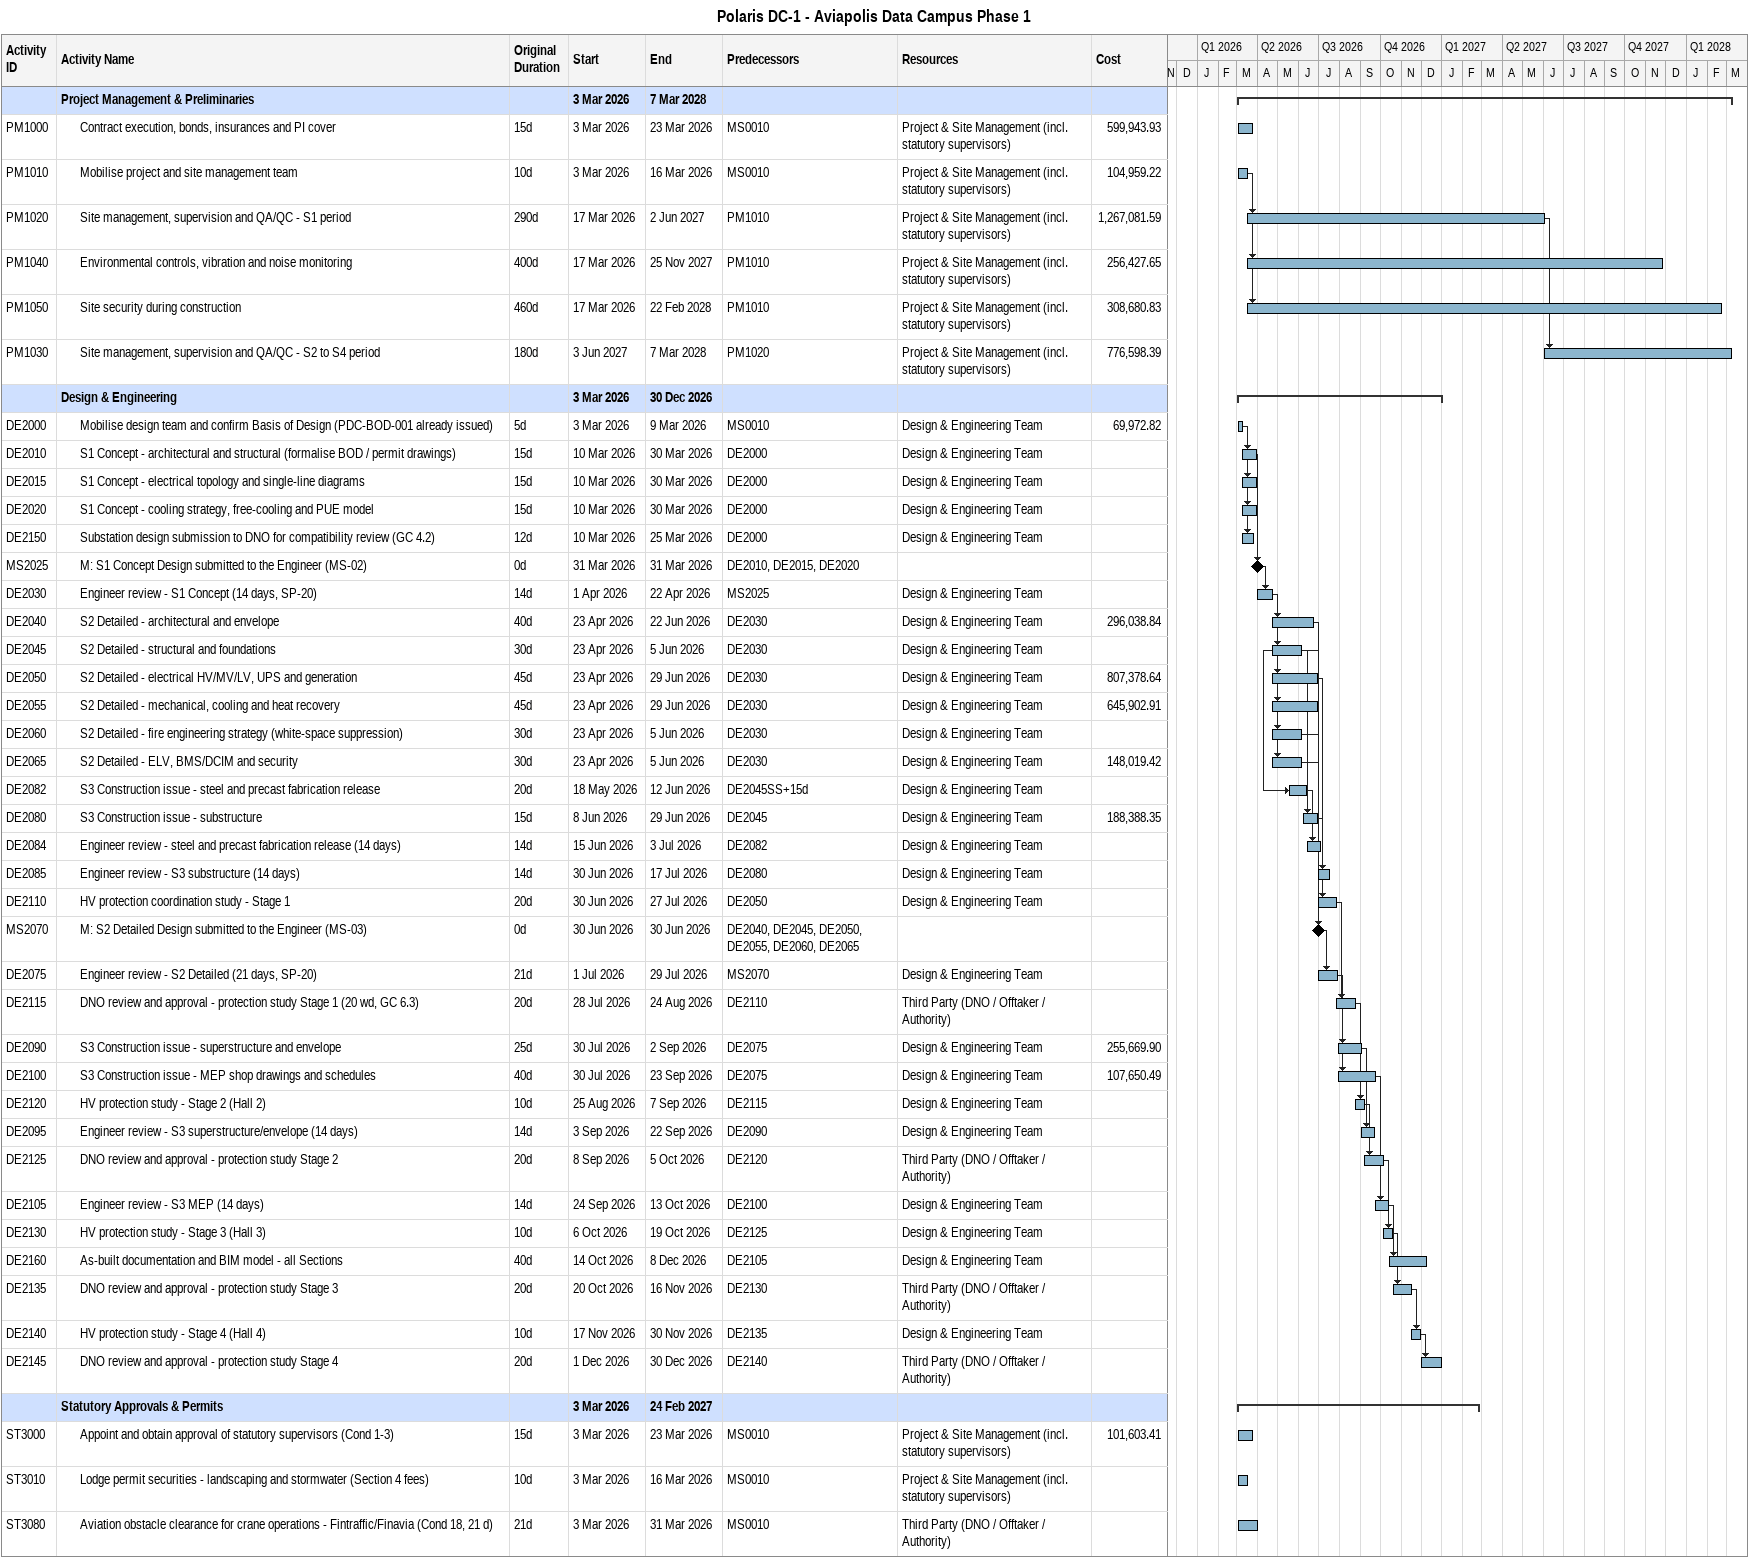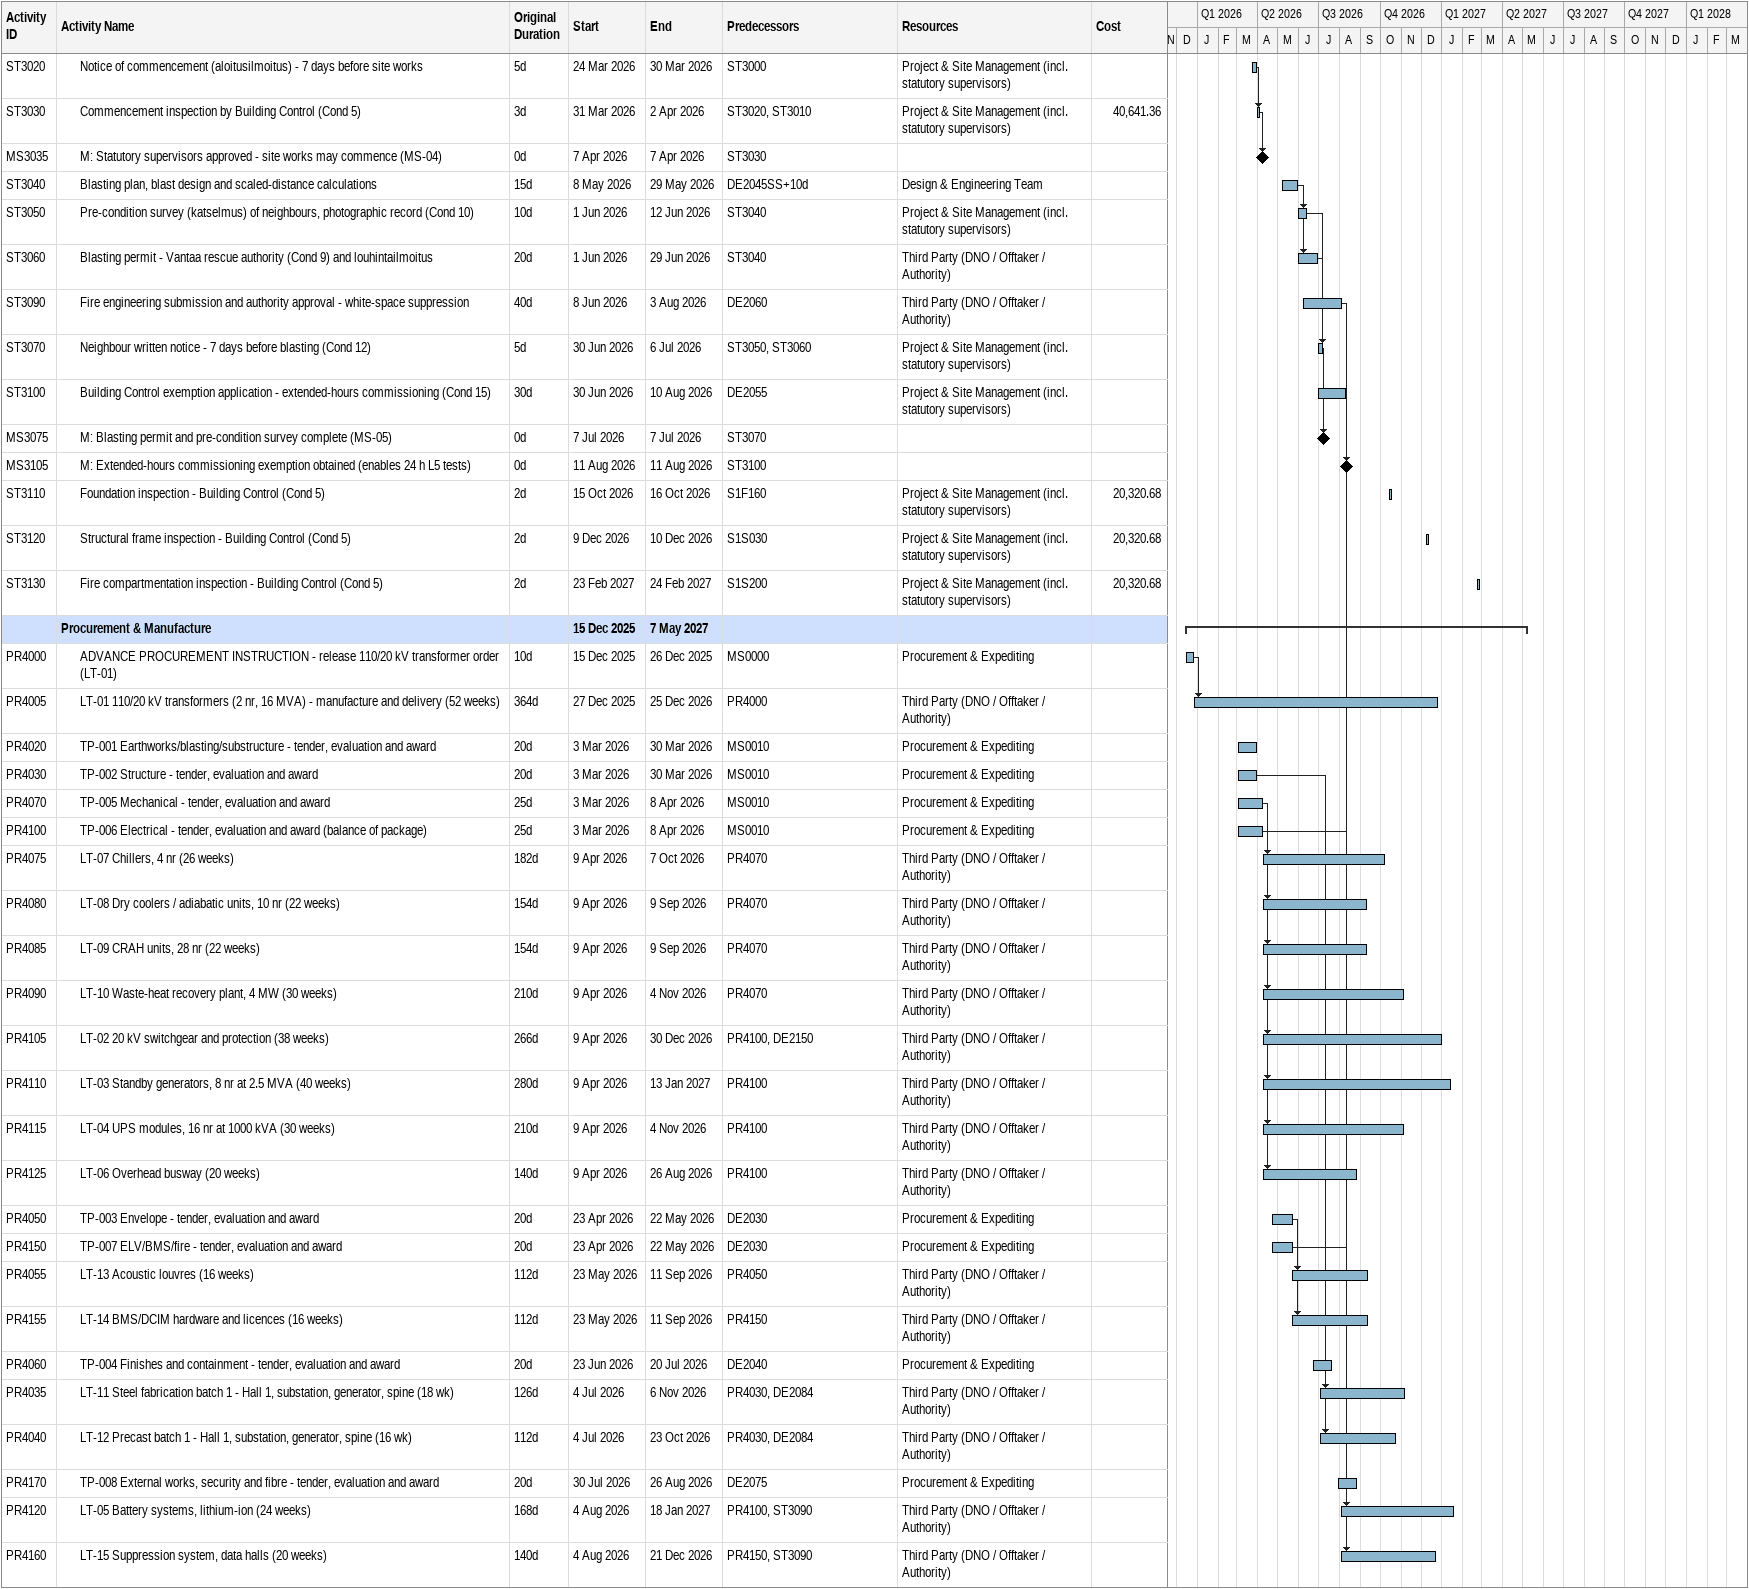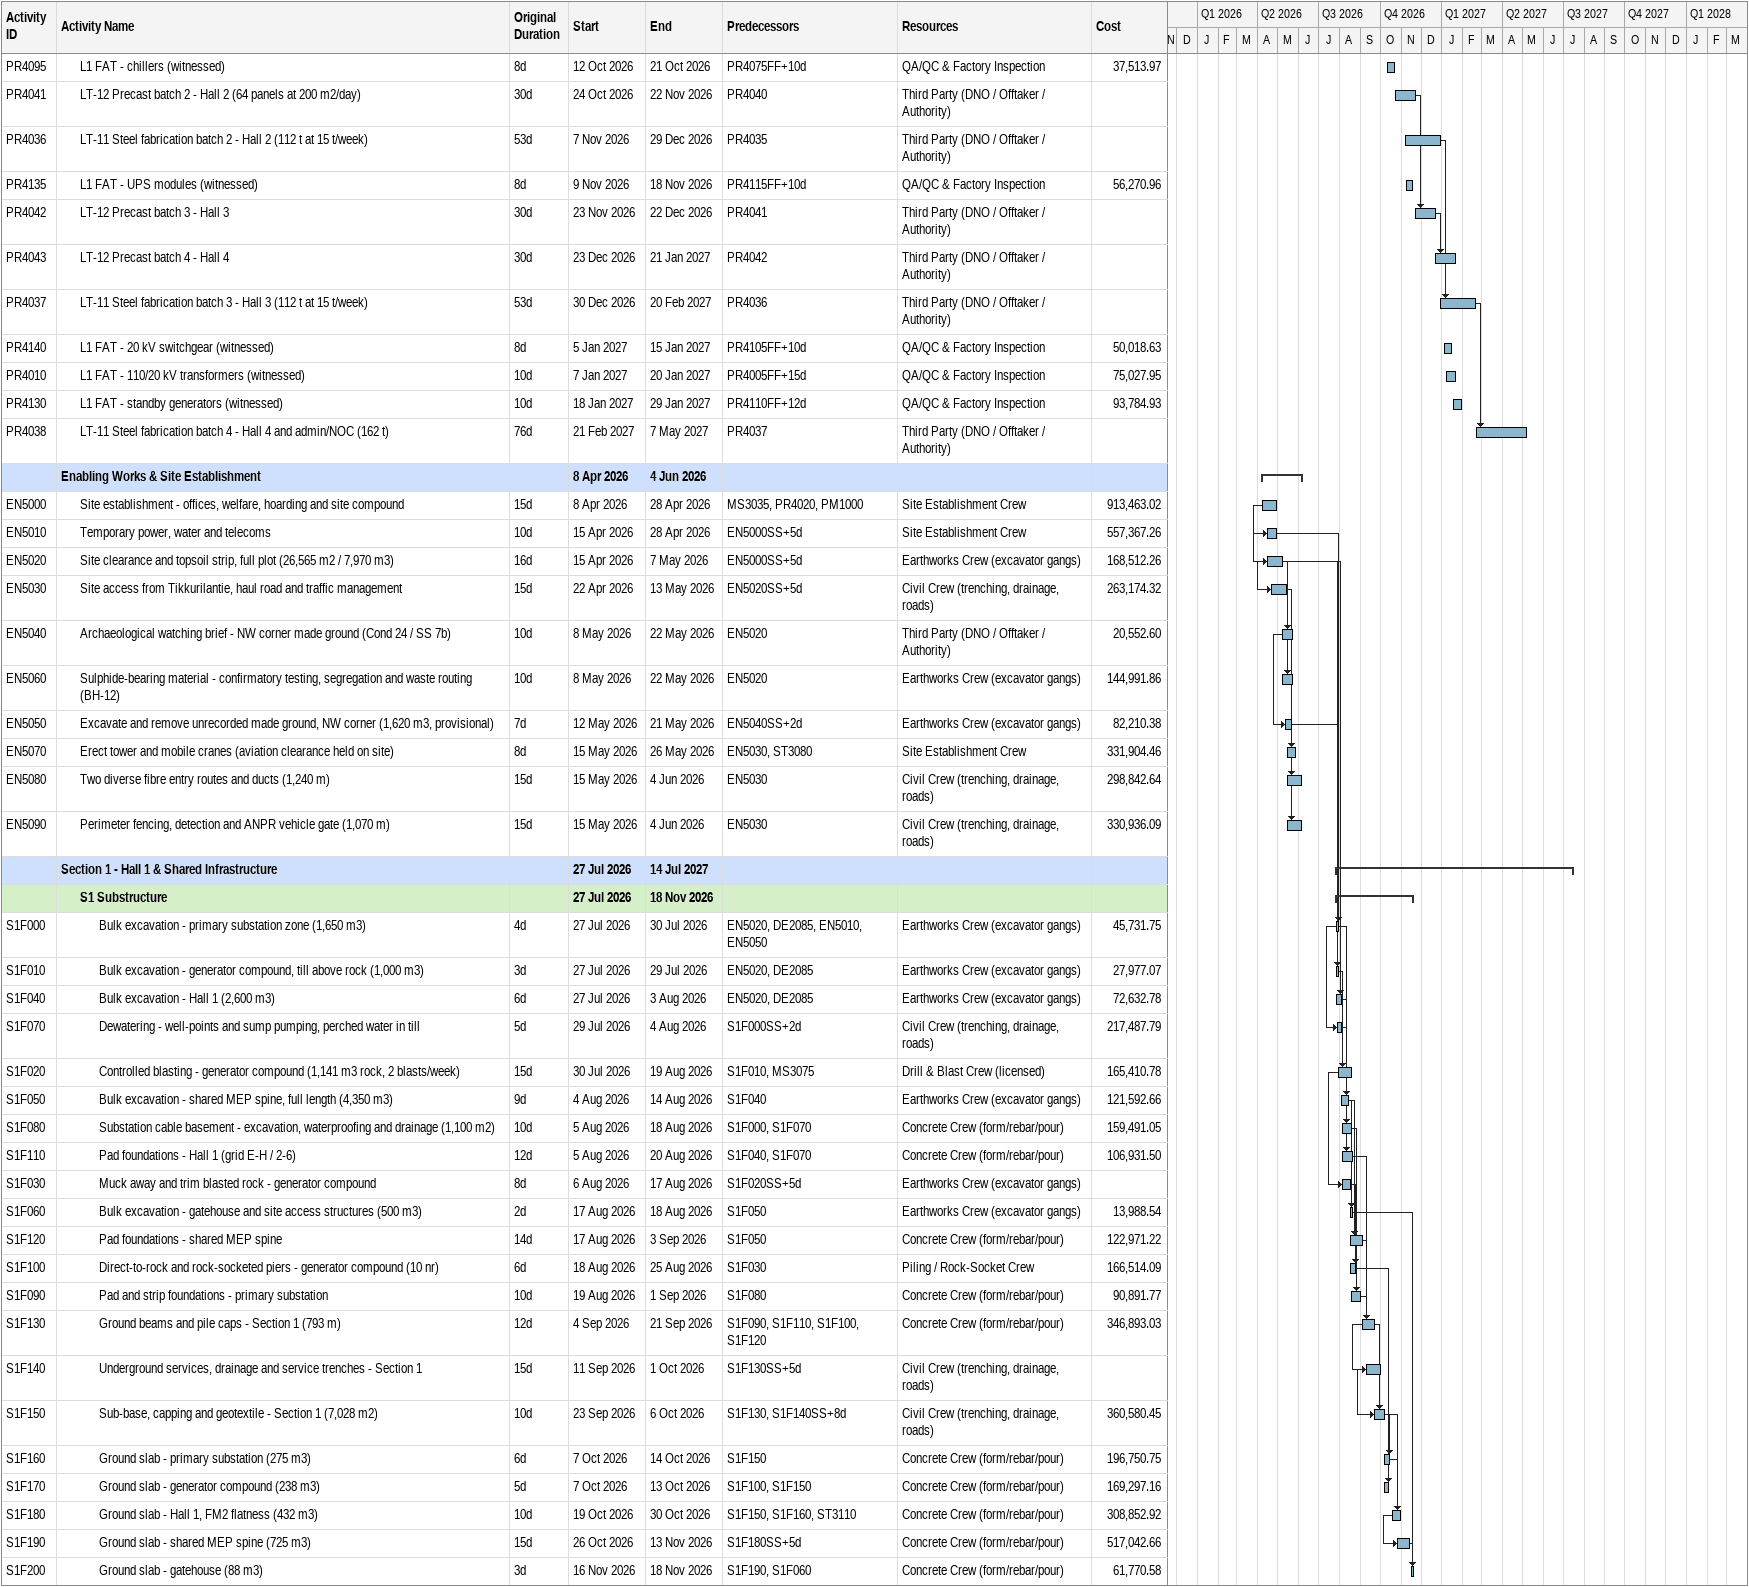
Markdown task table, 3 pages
Polaris DC-1 - Aviapolis Data Campus Phase 1

| ID | Level | Task | Original duration | Start | Finish | Predecessors | Resources | Cost |
|---|---|---|---|---|---|---|---|---|
|  | 1 | **Project Management & Preliminaries** |  | 2026-03-03 | 2028-03-07 |  |  |  |
| PM1000 | 2 | Contract execution, bonds, insurances and PI cover | 15d | 2026-03-03 | 2026-03-23 | MS0010 | Project & Site Management (incl. statutory supervisors) | 599943.93 |
| PM1010 | 2 | Mobilise project and site management team | 10d | 2026-03-03 | 2026-03-16 | MS0010 | Project & Site Management (incl. statutory supervisors) | 104959.22 |
| PM1020 | 2 | Site management, supervision and QA/QC - S1 period | 290d | 2026-03-17 | 2027-06-02 | PM1010 | Project & Site Management (incl. statutory supervisors) | 1267081.59 |
| PM1040 | 2 | Environmental controls, vibration and noise monitoring | 400d | 2026-03-17 | 2027-11-25 | PM1010 | Project & Site Management (incl. statutory supervisors) | 256427.65 |
| PM1050 | 2 | Site security during construction | 460d | 2026-03-17 | 2028-02-22 | PM1010 | Project & Site Management (incl. statutory supervisors) | 308680.83 |
| PM1030 | 2 | Site management, supervision and QA/QC - S2 to S4 period | 180d | 2027-06-03 | 2028-03-07 | PM1020 | Project & Site Management (incl. statutory supervisors) | 776598.39 |
|  | 1 | **Design & Engineering** |  | 2026-03-03 | 2026-12-30 |  |  |  |
| DE2000 | 2 | Mobilise design team and confirm Basis of Design (PDC-BOD-001 already issued) | 5d | 2026-03-03 | 2026-03-09 | MS0010 | Design & Engineering Team | 69972.82 |
| DE2010 | 2 | S1 Concept - architectural and structural (formalise BOD / permit drawings) | 15d | 2026-03-10 | 2026-03-30 | DE2000 | Design & Engineering Team |  |
| DE2015 | 2 | S1 Concept - electrical topology and single-line diagrams | 15d | 2026-03-10 | 2026-03-30 | DE2000 | Design & Engineering Team |  |
| DE2020 | 2 | S1 Concept - cooling strategy, free-cooling and PUE model | 15d | 2026-03-10 | 2026-03-30 | DE2000 | Design & Engineering Team |  |
| DE2150 | 2 | Substation design submission to DNO for compatibility review (GC 4.2) | 12d | 2026-03-10 | 2026-03-25 | DE2000 | Design & Engineering Team |  |
| MS2025 | 2 | M: S1 Concept Design submitted to the Engineer (MS-02) | 0d | 2026-03-31 | 2026-03-31 | DE2010, DE2015, DE2020 |  |  |
| DE2030 | 2 | Engineer review - S1 Concept (14 days, SP-20) | 14d | 2026-04-01 | 2026-04-22 | MS2025 | Design & Engineering Team |  |
| DE2040 | 2 | S2 Detailed - architectural and envelope | 40d | 2026-04-23 | 2026-06-22 | DE2030 | Design & Engineering Team | 296038.84 |
| DE2045 | 2 | S2 Detailed - structural and foundations | 30d | 2026-04-23 | 2026-06-05 | DE2030 | Design & Engineering Team |  |
| DE2050 | 2 | S2 Detailed - electrical HV/MV/LV, UPS and generation | 45d | 2026-04-23 | 2026-06-29 | DE2030 | Design & Engineering Team | 807378.64 |
| DE2055 | 2 | S2 Detailed - mechanical, cooling and heat recovery | 45d | 2026-04-23 | 2026-06-29 | DE2030 | Design & Engineering Team | 645902.91 |
| DE2060 | 2 | S2 Detailed - fire engineering strategy (white-space suppression) | 30d | 2026-04-23 | 2026-06-05 | DE2030 | Design & Engineering Team |  |
| DE2065 | 2 | S2 Detailed - ELV, BMS/DCIM and security | 30d | 2026-04-23 | 2026-06-05 | DE2030 | Design & Engineering Team | 148019.42 |
| DE2082 | 2 | S3 Construction issue - steel and precast fabrication release | 20d | 2026-05-18 | 2026-06-12 | DE2045SS+15d | Design & Engineering Team |  |
| DE2080 | 2 | S3 Construction issue - substructure | 15d | 2026-06-08 | 2026-06-29 | DE2045 | Design & Engineering Team | 188388.35 |
| DE2084 | 2 | Engineer review - steel and precast fabrication release (14 days) | 14d | 2026-06-15 | 2026-07-03 | DE2082 | Design & Engineering Team |  |
| DE2085 | 2 | Engineer review - S3 substructure (14 days) | 14d | 2026-06-30 | 2026-07-17 | DE2080 | Design & Engineering Team |  |
| DE2110 | 2 | HV protection coordination study - Stage 1 | 20d | 2026-06-30 | 2026-07-27 | DE2050 | Design & Engineering Team |  |
| MS2070 | 2 | M: S2 Detailed Design submitted to the Engineer (MS-03) | 0d | 2026-06-30 | 2026-06-30 | DE2040, DE2045, DE2050, DE2055, DE2060, DE2065 |  |  |
| DE2075 | 2 | Engineer review - S2 Detailed (21 days, SP-20) | 21d | 2026-07-01 | 2026-07-29 | MS2070 | Design & Engineering Team |  |
| DE2115 | 2 | DNO review and approval - protection study Stage 1 (20 wd, GC 6.3) | 20d | 2026-07-28 | 2026-08-24 | DE2110 | Third Party (DNO / Offtaker / Authority) |  |
| DE2090 | 2 | S3 Construction issue - superstructure and envelope | 25d | 2026-07-30 | 2026-09-02 | DE2075 | Design & Engineering Team | 255669.90 |
| DE2100 | 2 | S3 Construction issue - MEP shop drawings and schedules | 40d | 2026-07-30 | 2026-09-23 | DE2075 | Design & Engineering Team | 107650.49 |
| DE2120 | 2 | HV protection study - Stage 2 (Hall 2) | 10d | 2026-08-25 | 2026-09-07 | DE2115 | Design & Engineering Team |  |
| DE2095 | 2 | Engineer review - S3 superstructure/envelope (14 days) | 14d | 2026-09-03 | 2026-09-22 | DE2090 | Design & Engineering Team |  |
| DE2125 | 2 | DNO review and approval - protection study Stage 2 | 20d | 2026-09-08 | 2026-10-05 | DE2120 | Third Party (DNO / Offtaker / Authority) |  |
| DE2105 | 2 | Engineer review - S3 MEP (14 days) | 14d | 2026-09-24 | 2026-10-13 | DE2100 | Design & Engineering Team |  |
| DE2130 | 2 | HV protection study - Stage 3 (Hall 3) | 10d | 2026-10-06 | 2026-10-19 | DE2125 | Design & Engineering Team |  |
| DE2160 | 2 | As-built documentation and BIM model - all Sections | 40d | 2026-10-14 | 2026-12-08 | DE2105 | Design & Engineering Team |  |
| DE2135 | 2 | DNO review and approval - protection study Stage 3 | 20d | 2026-10-20 | 2026-11-16 | DE2130 | Third Party (DNO / Offtaker / Authority) |  |
| DE2140 | 2 | HV protection study - Stage 4 (Hall 4) | 10d | 2026-11-17 | 2026-11-30 | DE2135 | Design & Engineering Team |  |
| DE2145 | 2 | DNO review and approval - protection study Stage 4 | 20d | 2026-12-01 | 2026-12-30 | DE2140 | Third Party (DNO / Offtaker / Authority) |  |
|  | 1 | **Statutory Approvals & Permits** |  | 2026-03-03 | 2027-02-24 |  |  |  |
| ST3000 | 2 | Appoint and obtain approval of statutory supervisors (Cond 1-3) | 15d | 2026-03-03 | 2026-03-23 | MS0010 | Project & Site Management (incl. statutory supervisors) | 101603.41 |
| ST3010 | 2 | Lodge permit securities - landscaping and stormwater (Section 4 fees) | 10d | 2026-03-03 | 2026-03-16 | MS0010 | Project & Site Management (incl. statutory supervisors) |  |
| ST3080 | 2 | Aviation obstacle clearance for crane operations - Fintraffic/Finavia (Cond 18, 21 d) | 21d | 2026-03-03 | 2026-03-31 | MS0010 | Third Party (DNO / Offtaker / Authority) |  |
| ST3020 | 2 | Notice of commencement (aloitusilmoitus) - 7 days before site works | 5d | 2026-03-24 | 2026-03-30 | ST3000 | Project & Site Management (incl. statutory supervisors) |  |
| ST3030 | 2 | Commencement inspection by Building Control (Cond 5) | 3d | 2026-03-31 | 2026-04-02 | ST3020, ST3010 | Project & Site Management (incl. statutory supervisors) | 40641.36 |
| MS3035 | 2 | M: Statutory supervisors approved - site works may commence (MS-04) | 0d | 2026-04-07 | 2026-04-07 | ST3030 |  |  |
| ST3040 | 2 | Blasting plan, blast design and scaled-distance calculations | 15d | 2026-05-08 | 2026-05-29 | DE2045SS+10d | Design & Engineering Team |  |
| ST3050 | 2 | Pre-condition survey (katselmus) of neighbours, photographic record (Cond 10) | 10d | 2026-06-01 | 2026-06-12 | ST3040 | Project & Site Management (incl. statutory supervisors) |  |
| ST3060 | 2 | Blasting permit - Vantaa rescue authority (Cond 9) and louhintailmoitus | 20d | 2026-06-01 | 2026-06-29 | ST3040 | Third Party (DNO / Offtaker / Authority) |  |
| ST3090 | 2 | Fire engineering submission and authority approval - white-space suppression | 40d | 2026-06-08 | 2026-08-03 | DE2060 | Third Party (DNO / Offtaker / Authority) |  |
| ST3070 | 2 | Neighbour written notice - 7 days before blasting (Cond 12) | 5d | 2026-06-30 | 2026-07-06 | ST3050, ST3060 | Project & Site Management (incl. statutory supervisors) |  |
| ST3100 | 2 | Building Control exemption application - extended-hours commissioning (Cond 15) | 30d | 2026-06-30 | 2026-08-10 | DE2055 | Project & Site Management (incl. statutory supervisors) |  |
| MS3075 | 2 | M: Blasting permit and pre-condition survey complete (MS-05) | 0d | 2026-07-07 | 2026-07-07 | ST3070 |  |  |
| MS3105 | 2 | M: Extended-hours commissioning exemption obtained (enables 24 h L5 tests) | 0d | 2026-08-11 | 2026-08-11 | ST3100 |  |  |
| ST3110 | 2 | Foundation inspection - Building Control (Cond 5) | 2d | 2026-10-15 | 2026-10-16 | S1F160 | Project & Site Management (incl. statutory supervisors) | 20320.68 |
| ST3120 | 2 | Structural frame inspection - Building Control (Cond 5) | 2d | 2026-12-09 | 2026-12-10 | S1S030 | Project & Site Management (incl. statutory supervisors) | 20320.68 |
| ST3130 | 2 | Fire compartmentation inspection - Building Control (Cond 5) | 2d | 2027-02-23 | 2027-02-24 | S1S200 | Project & Site Management (incl. statutory supervisors) | 20320.68 |
|  | 1 | **Procurement & Manufacture** |  | 2025-12-15 | 2027-05-07 |  |  |  |
| PR4000 | 2 | ADVANCE PROCUREMENT INSTRUCTION - release 110/20 kV transformer order (LT-01) | 10d | 2025-12-15 | 2025-12-26 | MS0000 | Procurement & Expediting |  |
| PR4005 | 2 | LT-01 110/20 kV transformers (2 nr, 16 MVA) - manufacture and delivery (52 weeks) | 364d | 2025-12-27 | 2026-12-25 | PR4000 | Third Party (DNO / Offtaker / Authority) |  |
| PR4020 | 2 | TP-001 Earthworks/blasting/substructure - tender, evaluation and award | 20d | 2026-03-03 | 2026-03-30 | MS0010 | Procurement & Expediting |  |
| PR4030 | 2 | TP-002 Structure - tender, evaluation and award | 20d | 2026-03-03 | 2026-03-30 | MS0010 | Procurement & Expediting |  |
| PR4070 | 2 | TP-005 Mechanical - tender, evaluation and award | 25d | 2026-03-03 | 2026-04-08 | MS0010 | Procurement & Expediting |  |
| PR4100 | 2 | TP-006 Electrical - tender, evaluation and award (balance of package) | 25d | 2026-03-03 | 2026-04-08 | MS0010 | Procurement & Expediting |  |
| PR4075 | 2 | LT-07 Chillers, 4 nr (26 weeks) | 182d | 2026-04-09 | 2026-10-07 | PR4070 | Third Party (DNO / Offtaker / Authority) |  |
| PR4080 | 2 | LT-08 Dry coolers / adiabatic units, 10 nr (22 weeks) | 154d | 2026-04-09 | 2026-09-09 | PR4070 | Third Party (DNO / Offtaker / Authority) |  |
| PR4085 | 2 | LT-09 CRAH units, 28 nr (22 weeks) | 154d | 2026-04-09 | 2026-09-09 | PR4070 | Third Party (DNO / Offtaker / Authority) |  |
| PR4090 | 2 | LT-10 Waste-heat recovery plant, 4 MW (30 weeks) | 210d | 2026-04-09 | 2026-11-04 | PR4070 | Third Party (DNO / Offtaker / Authority) |  |
| PR4105 | 2 | LT-02 20 kV switchgear and protection (38 weeks) | 266d | 2026-04-09 | 2026-12-30 | PR4100, DE2150 | Third Party (DNO / Offtaker / Authority) |  |
| PR4110 | 2 | LT-03 Standby generators, 8 nr at 2.5 MVA (40 weeks) | 280d | 2026-04-09 | 2027-01-13 | PR4100 | Third Party (DNO / Offtaker / Authority) |  |
| PR4115 | 2 | LT-04 UPS modules, 16 nr at 1000 kVA (30 weeks) | 210d | 2026-04-09 | 2026-11-04 | PR4100 | Third Party (DNO / Offtaker / Authority) |  |
| PR4125 | 2 | LT-06 Overhead busway (20 weeks) | 140d | 2026-04-09 | 2026-08-26 | PR4100 | Third Party (DNO / Offtaker / Authority) |  |
| PR4050 | 2 | TP-003 Envelope - tender, evaluation and award | 20d | 2026-04-23 | 2026-05-22 | DE2030 | Procurement & Expediting |  |
| PR4150 | 2 | TP-007 ELV/BMS/fire - tender, evaluation and award | 20d | 2026-04-23 | 2026-05-22 | DE2030 | Procurement & Expediting |  |
| PR4055 | 2 | LT-13 Acoustic louvres (16 weeks) | 112d | 2026-05-23 | 2026-09-11 | PR4050 | Third Party (DNO / Offtaker / Authority) |  |
| PR4155 | 2 | LT-14 BMS/DCIM hardware and licences (16 weeks) | 112d | 2026-05-23 | 2026-09-11 | PR4150 | Third Party (DNO / Offtaker / Authority) |  |
| PR4060 | 2 | TP-004 Finishes and containment - tender, evaluation and award | 20d | 2026-06-23 | 2026-07-20 | DE2040 | Procurement & Expediting |  |
| PR4035 | 2 | LT-11 Steel fabrication batch 1 - Hall 1, substation, generator, spine (18 wk) | 126d | 2026-07-04 | 2026-11-06 | PR4030, DE2084 | Third Party (DNO / Offtaker / Authority) |  |
| PR4040 | 2 | LT-12 Precast batch 1 - Hall 1, substation, generator, spine (16 wk) | 112d | 2026-07-04 | 2026-10-23 | PR4030, DE2084 | Third Party (DNO / Offtaker / Authority) |  |
| PR4170 | 2 | TP-008 External works, security and fibre - tender, evaluation and award | 20d | 2026-07-30 | 2026-08-26 | DE2075 | Procurement & Expediting |  |
| PR4120 | 2 | LT-05 Battery systems, lithium-ion (24 weeks) | 168d | 2026-08-04 | 2027-01-18 | PR4100, ST3090 | Third Party (DNO / Offtaker / Authority) |  |
| PR4160 | 2 | LT-15 Suppression system, data halls (20 weeks) | 140d | 2026-08-04 | 2026-12-21 | PR4150, ST3090 | Third Party (DNO / Offtaker / Authority) |  |
| PR4095 | 2 | L1 FAT - chillers (witnessed) | 8d | 2026-10-12 | 2026-10-21 | PR4075FF+10d | QA/QC & Factory Inspection | 37513.97 |
| PR4041 | 2 | LT-12 Precast batch 2 - Hall 2 (64 panels at 200 m2/day) | 30d | 2026-10-24 | 2026-11-22 | PR4040 | Third Party (DNO / Offtaker / Authority) |  |
| PR4036 | 2 | LT-11 Steel fabrication batch 2 - Hall 2 (112 t at 15 t/week) | 53d | 2026-11-07 | 2026-12-29 | PR4035 | Third Party (DNO / Offtaker / Authority) |  |
| PR4135 | 2 | L1 FAT - UPS modules (witnessed) | 8d | 2026-11-09 | 2026-11-18 | PR4115FF+10d | QA/QC & Factory Inspection | 56270.96 |
| PR4042 | 2 | LT-12 Precast batch 3 - Hall 3 | 30d | 2026-11-23 | 2026-12-22 | PR4041 | Third Party (DNO / Offtaker / Authority) |  |
| PR4043 | 2 | LT-12 Precast batch 4 - Hall 4 | 30d | 2026-12-23 | 2027-01-21 | PR4042 | Third Party (DNO / Offtaker / Authority) |  |
| PR4037 | 2 | LT-11 Steel fabrication batch 3 - Hall 3 (112 t at 15 t/week) | 53d | 2026-12-30 | 2027-02-20 | PR4036 | Third Party (DNO / Offtaker / Authority) |  |
| PR4140 | 2 | L1 FAT - 20 kV switchgear (witnessed) | 8d | 2027-01-05 | 2027-01-15 | PR4105FF+10d | QA/QC & Factory Inspection | 50018.63 |
| PR4010 | 2 | L1 FAT - 110/20 kV transformers (witnessed) | 10d | 2027-01-07 | 2027-01-20 | PR4005FF+15d | QA/QC & Factory Inspection | 75027.95 |
| PR4130 | 2 | L1 FAT - standby generators (witnessed) | 10d | 2027-01-18 | 2027-01-29 | PR4110FF+12d | QA/QC & Factory Inspection | 93784.93 |
| PR4038 | 2 | LT-11 Steel fabrication batch 4 - Hall 4 and admin/NOC (162 t) | 76d | 2027-02-21 | 2027-05-07 | PR4037 | Third Party (DNO / Offtaker / Authority) |  |
|  | 1 | **Enabling Works & Site Establishment** |  | 2026-04-08 | 2026-06-04 |  |  |  |
| EN5000 | 2 | Site establishment - offices, welfare, hoarding and site compound | 15d | 2026-04-08 | 2026-04-28 | MS3035, PR4020, PM1000 | Site Establishment Crew | 913463.02 |
| EN5010 | 2 | Temporary power, water and telecoms | 10d | 2026-04-15 | 2026-04-28 | EN5000SS+5d | Site Establishment Crew | 557367.26 |
| EN5020 | 2 | Site clearance and topsoil strip, full plot (26,565 m2 / 7,970 m3) | 16d | 2026-04-15 | 2026-05-07 | EN5000SS+5d | Earthworks Crew (excavator gangs) | 168512.26 |
| EN5030 | 2 | Site access from Tikkurilantie, haul road and traffic management | 15d | 2026-04-22 | 2026-05-13 | EN5020SS+5d | Civil Crew (trenching, drainage, roads) | 263174.32 |
| EN5040 | 2 | Archaeological watching brief - NW corner made ground (Cond 24 / SS 7b) | 10d | 2026-05-08 | 2026-05-22 | EN5020 | Third Party (DNO / Offtaker / Authority) | 20552.60 |
| EN5060 | 2 | Sulphide-bearing material - confirmatory testing, segregation and waste routing (BH-12) | 10d | 2026-05-08 | 2026-05-22 | EN5020 | Earthworks Crew (excavator gangs) | 144991.86 |
| EN5050 | 2 | Excavate and remove unrecorded made ground, NW corner (1,620 m3, provisional) | 7d | 2026-05-12 | 2026-05-21 | EN5040SS+2d | Earthworks Crew (excavator gangs) | 82210.38 |
| EN5070 | 2 | Erect tower and mobile cranes (aviation clearance held on site) | 8d | 2026-05-15 | 2026-05-26 | EN5030, ST3080 | Site Establishment Crew | 331904.46 |
| EN5080 | 2 | Two diverse fibre entry routes and ducts (1,240 m) | 15d | 2026-05-15 | 2026-06-04 | EN5030 | Civil Crew (trenching, drainage, roads) | 298842.64 |
| EN5090 | 2 | Perimeter fencing, detection and ANPR vehicle gate (1,070 m) | 15d | 2026-05-15 | 2026-06-04 | EN5030 | Civil Crew (trenching, drainage, roads) | 330936.09 |
|  | 1 | **Section 1 - Hall 1 & Shared Infrastructure** |  | 2026-07-27 | 2027-07-14 |  |  |  |
|  | 2 | **S1 Substructure** |  | 2026-07-27 | 2026-11-18 |  |  |  |
| S1F000 | 3 | Bulk excavation - primary substation zone (1,650 m3) | 4d | 2026-07-27 | 2026-07-30 | EN5020, DE2085, EN5010, EN5050 | Earthworks Crew (excavator gangs) | 45731.75 |
| S1F010 | 3 | Bulk excavation - generator compound, till above rock (1,000 m3) | 3d | 2026-07-27 | 2026-07-29 | EN5020, DE2085 | Earthworks Crew (excavator gangs) | 27977.07 |
| S1F040 | 3 | Bulk excavation - Hall 1 (2,600 m3) | 6d | 2026-07-27 | 2026-08-03 | EN5020, DE2085 | Earthworks Crew (excavator gangs) | 72632.78 |
| S1F070 | 3 | Dewatering - well-points and sump pumping, perched water in till | 5d | 2026-07-29 | 2026-08-04 | S1F000SS+2d | Civil Crew (trenching, drainage, roads) | 217487.79 |
| S1F020 | 3 | Controlled blasting - generator compound (1,141 m3 rock, 2 blasts/week) | 15d | 2026-07-30 | 2026-08-19 | S1F010, MS3075 | Drill & Blast Crew (licensed) | 165410.78 |
| S1F050 | 3 | Bulk excavation - shared MEP spine, full length (4,350 m3) | 9d | 2026-08-04 | 2026-08-14 | S1F040 | Earthworks Crew (excavator gangs) | 121592.66 |
| S1F080 | 3 | Substation cable basement - excavation, waterproofing and drainage (1,100 m2) | 10d | 2026-08-05 | 2026-08-18 | S1F000, S1F070 | Concrete Crew (form/rebar/pour) | 159491.05 |
| S1F110 | 3 | Pad foundations - Hall 1 (grid E-H / 2-6) | 12d | 2026-08-05 | 2026-08-20 | S1F040, S1F070 | Concrete Crew (form/rebar/pour) | 106931.50 |
| S1F030 | 3 | Muck away and trim blasted rock - generator compound | 8d | 2026-08-06 | 2026-08-17 | S1F020SS+5d | Earthworks Crew (excavator gangs) |  |
| S1F060 | 3 | Bulk excavation - gatehouse and site access structures (500 m3) | 2d | 2026-08-17 | 2026-08-18 | S1F050 | Earthworks Crew (excavator gangs) | 13988.54 |
| S1F120 | 3 | Pad foundations - shared MEP spine | 14d | 2026-08-17 | 2026-09-03 | S1F050 | Concrete Crew (form/rebar/pour) | 122971.22 |
| S1F100 | 3 | Direct-to-rock and rock-socketed piers - generator compound (10 nr) | 6d | 2026-08-18 | 2026-08-25 | S1F030 | Piling / Rock-Socket Crew | 166514.09 |
| S1F090 | 3 | Pad and strip foundations - primary substation | 10d | 2026-08-19 | 2026-09-01 | S1F080 | Concrete Crew (form/rebar/pour) | 90891.77 |
| S1F130 | 3 | Ground beams and pile caps - Section 1 (793 m) | 12d | 2026-09-04 | 2026-09-21 | S1F090, S1F110, S1F100, S1F120 | Concrete Crew (form/rebar/pour) | 346893.03 |
| S1F140 | 3 | Underground services, drainage and service trenches - Section 1 | 15d | 2026-09-11 | 2026-10-01 | S1F130SS+5d | Civil Crew (trenching, drainage, roads) |  |
| S1F150 | 3 | Sub-base, capping and geotextile - Section 1 (7,028 m2) | 10d | 2026-09-23 | 2026-10-06 | S1F130, S1F140SS+8d | Civil Crew (trenching, drainage, roads) | 360580.45 |
| S1F160 | 3 | Ground slab - primary substation (275 m3) | 6d | 2026-10-07 | 2026-10-14 | S1F150 | Concrete Crew (form/rebar/pour) | 196750.75 |
| S1F170 | 3 | Ground slab - generator compound (238 m3) | 5d | 2026-10-07 | 2026-10-13 | S1F100, S1F150 | Concrete Crew (form/rebar/pour) | 169297.16 |
| S1F180 | 3 | Ground slab - Hall 1, FM2 flatness (432 m3) | 10d | 2026-10-19 | 2026-10-30 | S1F150, S1F160, ST3110 | Concrete Crew (form/rebar/pour) | 308852.92 |
| S1F190 | 3 | Ground slab - shared MEP spine (725 m3) | 15d | 2026-10-26 | 2026-11-13 | S1F180SS+5d | Concrete Crew (form/rebar/pour) | 517042.66 |
| S1F200 | 3 | Ground slab - gatehouse (88 m3) | 3d | 2026-11-16 | 2026-11-18 | S1F190, S1F060 | Concrete Crew (form/rebar/pour) | 61770.58 |
